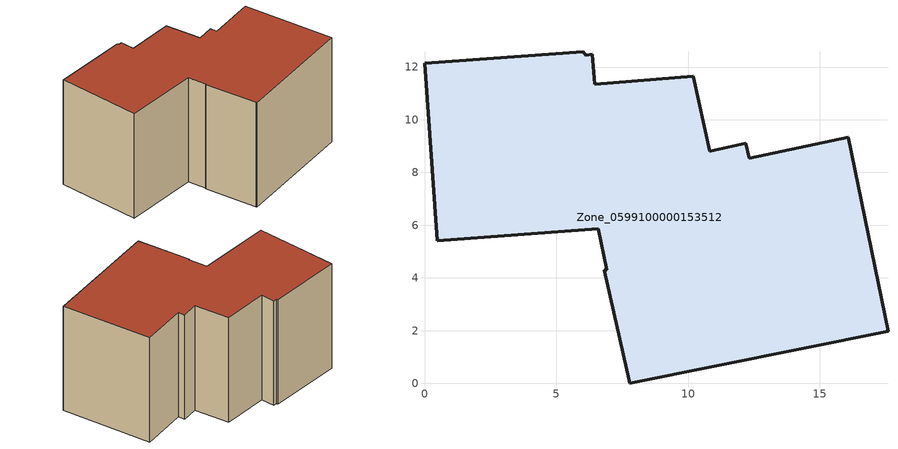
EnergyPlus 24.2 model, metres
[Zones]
Zone_0599100000153512
 floor ground (C_G): 6.11,12.45 6.37,12.48 6.46,11.35 10.2,11.66 10.83,8.81 12.19,9.11 12.31,8.55 16.08,9.33 17.58,1.98 7.79,0 7.76,0.1 6.82,4.29 6.91,4.3 6.59,5.86 0.49,5.41 0,12.15 6.03,12.58 z0
 wall outside (C_F): 12.31,8.55 12.19,9.11 10.83,8.81 10.2,11.66 6.46,11.35 6.37,12.48 6.11,12.45 6.03,12.58 0,12.15 0.49,5.41 6.59,5.86 6.91,4.3 6.82,4.29 7.76,0.1 7.79,0 17.58,1.98 16.08,9.33 12.31,8.55 z0:9.22
 roof outside (C_R): 6.37,12.48 6.11,12.45 6.03,12.58 0,12.15 0.49,5.41 6.59,5.86 6.91,4.3 6.82,4.29 7.76,0.1 7.79,0 17.58,1.98 16.08,9.33 12.31,8.55 12.19,9.11 10.83,8.81 10.2,11.66 6.46,11.35 z9.22
[BUILDING]
Pand.0599100000153512: North Axis=0; Terrain=City; Loads Convergence Tolerance Value=0.04; Temperature Convergence Tolerance Value=0.4; Solar Distribution=FullExterior; Maximum Number of Warmup Days=25; Minimum Number of Warmup Days=1
[Site:Location]
Rotterdam.The.Hague.AP_ZH_NLD Design_Conditions: Latitude=51.96; Longitude=4.45; Time Zone=1; Elevation=-4.5
[SITE:GROUNDTEMPERATURE:BUILDINGSURFACE]
18, 18, 18, 18, 18, 18, 18, 18, 18, 18, 18, 18
[MATERIAL] Thermal Absorptance=0.9; Solar Absorptance=0.7; Visible Absorptance=0.7
Name | Roughness | Thickness | Conductivity | Density | Specific Heat
G.TC.1946-1964 | MediumSmooth | 0.15 | 1 | 540 | 1210
F.TC.1946-1964 | Rough | 0.3 | 0.857143 | 1920 | 840
R.TC.1946-1964 | MediumRough | 0.2 | 0.235294 | 1500 | 1000
[CONSTRUCTION]
C_G: G.TC.1946-1964
C_F: F.TC.1946-1964
C_R: R.TC.1946-1964
[ZONE]
Zone_0599100000153512: Type=1; Multiplier=1; Ceiling Height=Autocalculate; Volume=Autocalculate; Floor Area=autocalculate; Part of Total Floor Area=Yes
[ZONEINFILTRATION:DESIGNFLOWRATE]
Infil_Zone_0599100000153512: Zone or ZoneList or Space or SpaceList=Zone_0599100000153512; Schedule=AlwaysOn; Design Flow Rate Calculation Method=Flow/Area; Flow Rate per Floor Area=0.003; Constant Term Coefficient=1; Temperature Term Coefficient=0; Velocity Term Coefficient=0; Velocity Squared Term Coefficient=0
[HVACTEMPLATE:ZONE:IDEALLOADSAIRSYSTEM]
Zone_0599100000153512: Maximum Heating Supply Air Temperature=50; Minimum Cooling Supply Air Temperature=13; Maximum Heating Supply Air Humidity Ratio=0.0156; Minimum Cooling Supply Air Humidity Ratio=0.0077; Heating Limit=NoLimit; Cooling Limit=NoLimit; Dehumidification Control Type=ConstantSensibleHeatRatio; Cooling Sensible Heat Ratio=0.7; Dehumidification Setpoint=60; Humidification Control Type=None; Humidification Setpoint=30; Outdoor Air Method=None; Outdoor Air Flow Rate per Person=0.00944; Outdoor Air Flow Rate per Zone Floor Area=0; Outdoor Air Flow Rate per Zone=0; Demand Controlled Ventilation Type=None; Outdoor Air Economizer Type=NoEconomizer; Heat Recovery Type=None; Sensible Heat Recovery Effectiveness=0.7; Latent Heat Recovery Effectiveness=0.65
[ZONECONTROL:THERMOSTAT]
ThermostatControl_Zone_0599100000153512: Zone or ZoneList=Zone_0599100000153512; Control Type Schedule=DualSetpointControlType; Control 1=Thermostat_Zone_0599100000153512; Temperature Difference Between Cutout And Setpoint=0
[THERMOSTATSETPOINT:DUALSETPOINT]
Thermostat_Zone_0599100000153512: Heating Setpoint Temperature Schedule=HeatingSetpoint_Zone_0599100000153512; Cooling Setpoint Temperature Schedule=CoolingSetpoint_Zone_0599100000153512
[SCHEDULE:COMPACT]
HeatingSetpoint_Zone_0599100000153512: Through: 12/31, For: AllDays, Until: 24:00, 21
CoolingSetpoint_Zone_0599100000153512: Through: 12/31, For: AllDays, Until: 24:00, 24
DualSetpointControlType: Through: 12/31, For: AllDays, Until: 24:00, 4
AlwaysOn: Through: 12/31, For: AllDays, Until: 24:00, 1
